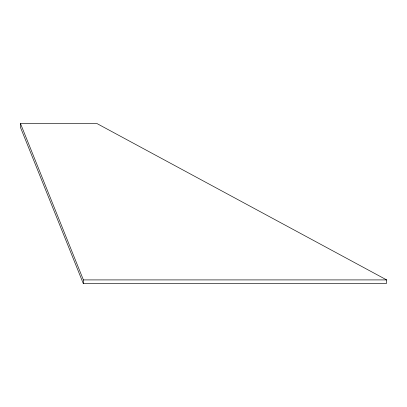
<?xml version="1.0" encoding="UTF-8"?>
<svg xmlns="http://www.w3.org/2000/svg" width="407" height="407" viewBox="0 0 407 407"><rect width="100%" height="100%" fill="white"/><g stroke="black" fill="none" stroke-linecap="round" stroke-linejoin="round"><path stroke-width="0.61" d="M20.477 123.56L20.35 127.091L83.262 283.44L386.523 283.44L386.65 279.909L96.968 123.56L20.477 123.56L83.389 279.909L83.262 283.44M83.389 279.909L386.65 279.909"/></g></svg>
